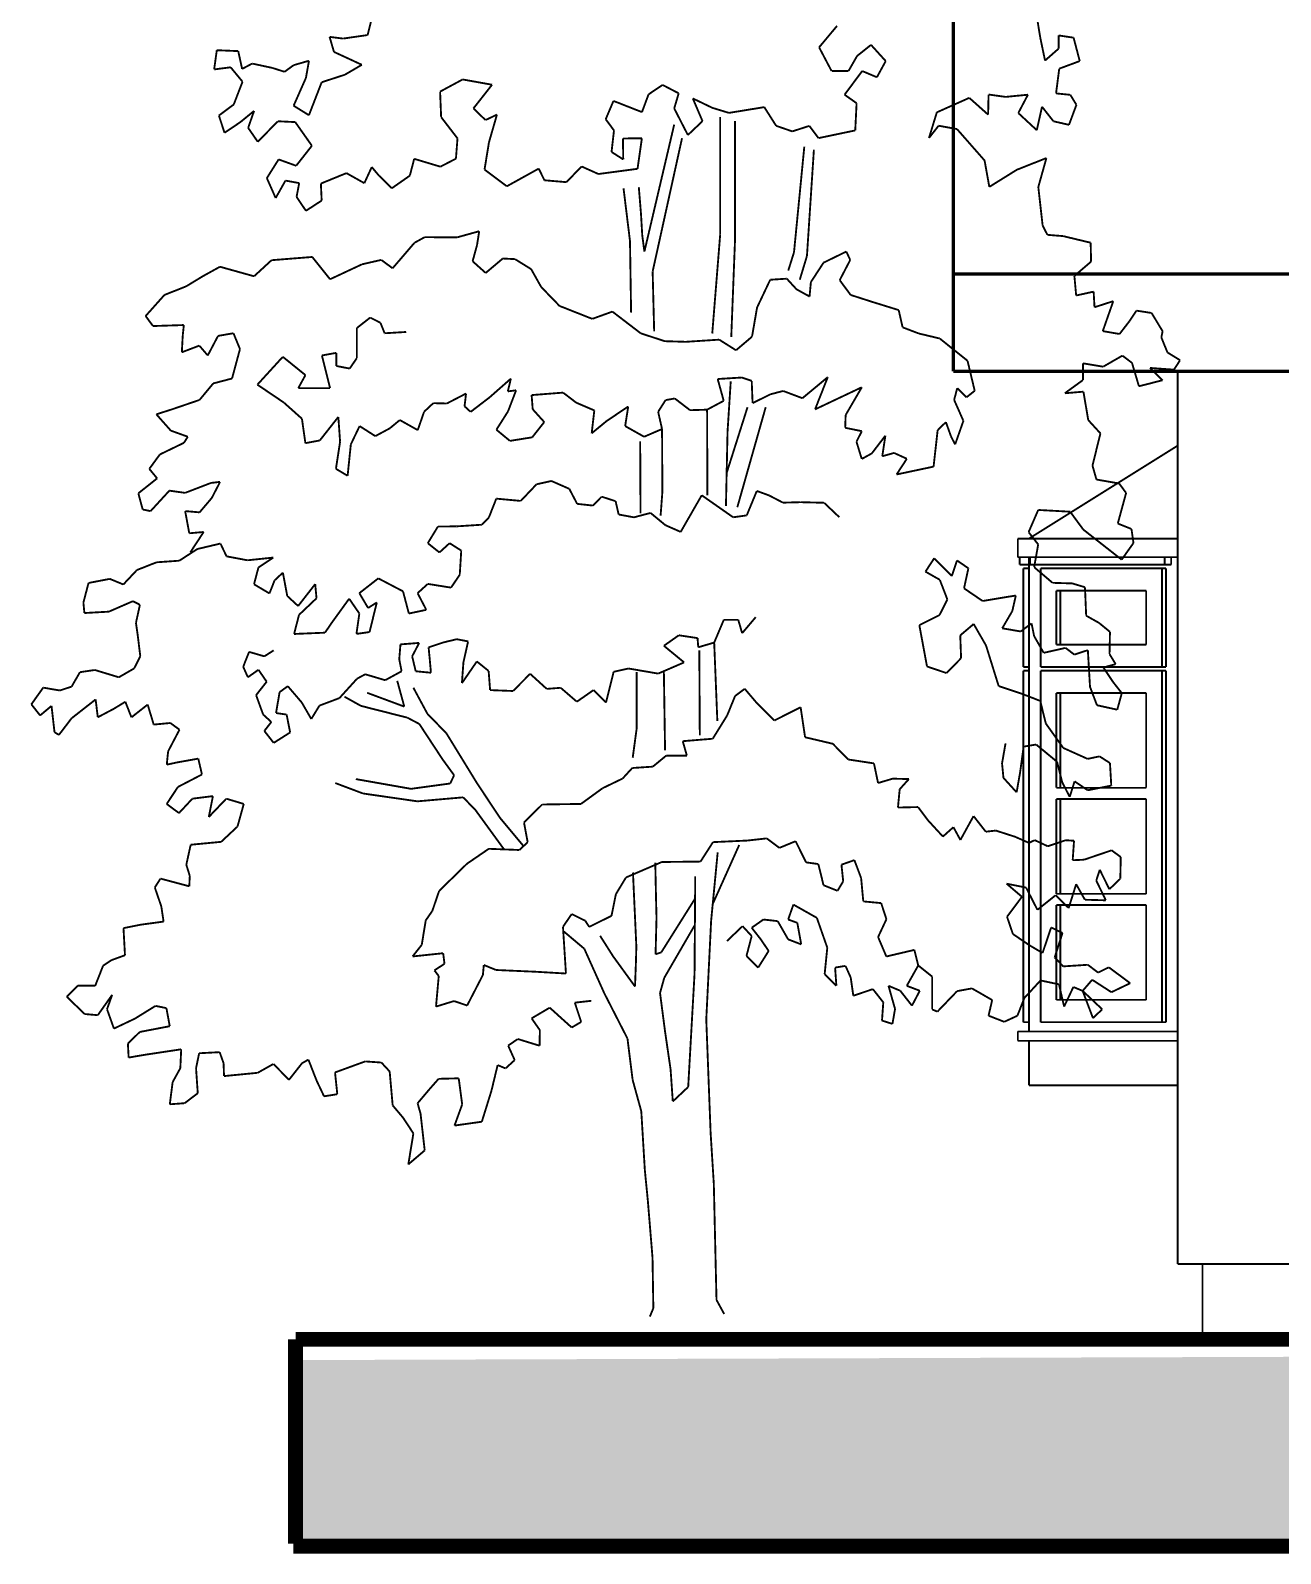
# Model space of a CAD drawing. Extents: x -27.1 to 14.4, y -13.6 to 27.5.
# Drawn here: x -25.054 to -21.692, y -1.547 to 2.548 of the extents above; entities that cross this region are included whole.
import ezdxf

# ---------------------------------------------------------------- set-up
doc = ezdxf.new("R2010")
doc.units = 0
doc.header["$MEASUREMENT"] = 0
for name, color, linetype, lineweight, plot in [('CLOSET', 7, 'Continuous', 0, False), ('CUBIERTAS', 7, 'Continuous', 0, False), ('MUROS_EXTERIORES', 7, 'Continuous', 0, False), ('TRAMAS', 7, 'Continuous', 0, False)]:
    doc.layers.add(name, color=color, linetype=linetype, lineweight=lineweight, plot=plot)

# ---------------------------------------------------------------- blocks, each defined once
blk = doc.blocks.new('FILL_17')
at = {"layer": 'TRAMAS', "linetype": 'Continuous'}
h = blk.add_hatch(dxfattribs=at)
h.set_pattern_fill('ALFOMBRA', color=251, scale=0.006, style=0)
h.set_pattern_definition([(45, (0, 0.3), (-0.0954594, 0.0954594), [0, -0.09, 0, -0.135]), (110, (0.3, 0.3), (-0.1268585, -0.0461727), [0, -0.066, 0, -0.114])])
h.paths.add_polyline_path([(-7.4667, -0.9711), (-7.4667, -1.5268), (-24.3409, -1.5268), (-24.3409, -1.0268)], flags=0)

msp = doc.modelspace()

# ---------------------------------------------------------------- linework, layer by layer
at = {"color": 0, "linetype": 'Continuous', "const_width": 0.005}
for points in [[(-22.3384, 2.5282), (-22.3483, 2.5885)], [(-24.1376, 2.5734), (-24.1471, 2.5353)], [(-22.9331, 2.5022), (-22.8849, 2.5599)], [(-24.2129, 2.5258), (-24.2493, 2.5303)], [(-24.2493, 2.5303), (-24.2376, 2.49)], [(-24.1471, 2.5353), (-24.2129, 2.5258)], [(-22.8997, 2.4389), (-22.9331, 2.5022)], [(-22.7935, 2.5089), (-22.8309, 2.4791)], [(-22.754, 2.4653), (-22.7935, 2.5089)], [(-22.3256, 2.4667), (-22.3384, 2.5282)], [(-22.2891, 2.4987), (-22.3256, 2.4667)], [(-22.2889, 2.5342), (-22.2891, 2.4987)], [(-22.2488, 2.5282), (-22.2889, 2.5342)], [(-22.2323, 2.4653), (-22.2488, 2.5282)], [(-24.5526, 2.4945), (-24.5597, 2.4429)], [(-24.495, 2.4921), (-24.5526, 2.4945)], [(-24.4845, 2.4442), (-24.495, 2.4921)], [(-24.4575, 2.4586), (-24.4845, 2.4442)], [(-24.4034, 2.447), (-24.4575, 2.4586)], [(-24.3458, 2.4544), (-24.3705, 2.4365)], [(-24.3047, 2.4662), (-24.3458, 2.4544)], [(-24.313, 2.4199), (-24.3047, 2.4662)], [(-24.2376, 2.49), (-24.1626, 2.4553)], [(-24.1626, 2.4553), (-24.2083, 2.4286)], [(-22.8309, 2.4791), (-22.8541, 2.4386)], [(-22.7777, 2.4218), (-22.754, 2.4653)], [(-22.2874, 2.4449), (-22.2323, 2.4653)], [(-24.5597, 2.4429), (-24.5154, 2.4486)], [(-24.5154, 2.4486), (-24.4834, 2.4099)], [(-24.3705, 2.4365), (-24.4034, 2.447)], [(-24.346, 2.3453), (-24.313, 2.4199)], [(-24.2083, 2.4286), (-24.2706, 2.4084)], [(-23.9522, 2.3832), (-23.8916, 2.4159)], [(-23.8916, 2.4159), (-23.8125, 2.4017)], [(-22.8541, 2.4386), (-22.8997, 2.4389)], [(-22.8646, 2.3749), (-22.8172, 2.4386)], [(-22.8172, 2.4386), (-22.7777, 2.4218)], [(-22.296, 2.3784), (-22.2874, 2.4449)], [(-24.4834, 2.4099), (-24.507, 2.3486)], [(-24.2706, 2.4084), (-24.3049, 2.3198)], [(-23.9494, 2.3147), (-23.9522, 2.3832)], [(-23.8125, 2.4017), (-23.8625, 2.3381)], [(-23.4094, 2.3281), (-23.3917, 2.3758)], [(-23.3917, 2.3758), (-23.354, 2.4012)], [(-23.354, 2.4012), (-23.3106, 2.3786)], [(-23.3106, 2.3786), (-23.3227, 2.3381)], [(-22.8323, 2.3521), (-22.8646, 2.3749)], [(-22.4786, 2.3213), (-22.4775, 2.3754)], [(-22.4775, 2.3754), (-22.4315, 2.369)], [(-22.4315, 2.369), (-22.3716, 2.3749)], [(-22.3716, 2.3749), (-22.3975, 2.3256)], [(-22.2576, 2.3746), (-22.296, 2.3784)], [(-22.2412, 2.3477), (-22.2576, 2.3746)], [(-24.507, 2.3486), (-24.547, 2.3189)], [(-24.4891, 2.3013), (-24.4523, 2.3314)], [(-24.4523, 2.3314), (-24.4683, 2.2858)], [(-24.3049, 2.3198), (-24.346, 2.3453)], [(-23.8625, 2.3381), (-23.8301, 2.3067)], [(-23.5069, 2.3089), (-23.486, 2.3582)], [(-23.486, 2.3582), (-23.4094, 2.3281)], [(-23.3227, 2.3381), (-23.286, 2.2665)], [(-23.2466, 2.3038), (-23.2727, 2.3649)], [(-23.2727, 2.3649), (-23.2201, 2.3396)], [(-23.2201, 2.3396), (-23.1755, 2.326)], [(-23.1755, 2.326), (-23.0805, 2.3415)], [(-23.0805, 2.3415), (-23.0486, 2.2913)], [(-22.8359, 2.2789), (-22.8323, 2.3521)], [(-22.6165, 2.3275), (-22.5293, 2.3664)], [(-22.5293, 2.3664), (-22.4786, 2.3213)], [(-22.3478, 2.2795), (-22.3337, 2.3425)], [(-22.3337, 2.3425), (-22.303, 2.3035)], [(-22.2612, 2.2939), (-22.2412, 2.3477)], [(-24.547, 2.3189), (-24.5318, 2.2725)], [(-24.5318, 2.2725), (-24.4891, 2.3013)], [(-24.4425, 2.2484), (-24.3883, 2.3035)], [(-24.3883, 2.3035), (-24.3417, 2.3013)], [(-24.3417, 2.3013), (-24.2969, 2.2377)], [(-23.9054, 2.2575), (-23.9494, 2.3147)], [(-23.8301, 2.3067), (-23.7993, 2.3214)], [(-23.7993, 2.3214), (-23.8208, 2.2469)], [(-23.4846, 2.2789), (-23.5069, 2.3089)], [(-23.3227, 2.2946), (-23.4029, 1.953)], [(-23.286, 2.2665), (-23.2466, 2.3038)], [(-23.199, 2.3147), (-23.199, 2)], [(-23.1591, 2.3043), (-23.1595, 1.9766)], [(-23.0486, 2.2913), (-23.0052, 2.2763)], [(-23.0052, 2.2763), (-22.9593, 2.2911)], [(-22.9593, 2.2911), (-22.9347, 2.2582)], [(-22.6377, 2.2585), (-22.6165, 2.3275)], [(-22.6118, 2.2915), (-22.6377, 2.2585)], [(-22.5623, 2.2825), (-22.6118, 2.2915)], [(-22.3975, 2.3256), (-22.3478, 2.2795)], [(-22.303, 2.3035), (-22.2612, 2.2939)], [(-24.4683, 2.2858), (-24.4425, 2.2484)], [(-23.9096, 2.203), (-23.9054, 2.2575)], [(-23.4912, 2.221), (-23.4846, 2.2789)], [(-23.4096, 2.2578), (-23.4606, 2.2572)], [(-23.4606, 2.2572), (-23.4597, 2.2009)], [(-23.4213, 2.1757), (-23.4096, 2.2578)], [(-23.3807, 1.8996), (-23.3017, 2.2578)], [(-22.9347, 2.2582), (-22.8359, 2.2789)], [(-22.4882, 2.1981), (-22.5623, 2.2825)], [(-24.2969, 2.2377), (-24.3392, 2.1839)], [(-23.8208, 2.2469), (-23.8327, 2.1737)], [(-23.4597, 2.2009), (-23.4912, 2.221)], [(-23.0006, 1.9512), (-22.9729, 2.235)], [(-22.9658, 1.9413), (-22.9471, 2.2269)], [(-24.3864, 2.2009), (-24.418, 2.1507)], [(-24.3392, 2.1839), (-24.3864, 2.2009)], [(-24.1559, 2.1371), (-24.1359, 2.1804)], [(-24.1359, 2.1804), (-24.1171, 2.1579)], [(-24.0336, 2.1573), (-24.0218, 2.2025)], [(-24.0218, 2.2025), (-23.9513, 2.1814)], [(-23.9513, 2.1814), (-23.9096, 2.203)], [(-23.8327, 2.1737), (-23.7728, 2.1287)], [(-23.7728, 2.1287), (-23.6869, 2.1763)], [(-23.6869, 2.1763), (-23.6717, 2.1449)], [(-23.6125, 2.1398), (-23.5718, 2.182)], [(-23.5718, 2.182), (-23.5265, 2.1617)], [(-23.5265, 2.1617), (-23.4213, 2.1757)], [(-22.4754, 2.1271), (-22.4882, 2.1981)], [(-22.4013, 2.1732), (-22.4754, 2.1271)], [(-22.3219, 2.2046), (-22.4013, 2.1732)], [(-22.3437, 2.1268), (-22.3219, 2.2046)], [(-24.418, 2.1507), (-24.3943, 2.0971)], [(-24.3943, 2.0971), (-24.368, 2.144)], [(-24.368, 2.144), (-24.3311, 2.1373)], [(-24.3311, 2.1373), (-24.3381, 2.1002)], [(-24.2728, 2.136), (-24.204, 2.1641)], [(-24.2706, 2.0904), (-24.2728, 2.136)], [(-24.204, 2.1641), (-24.1559, 2.1371)], [(-24.1171, 2.1579), (-24.0819, 2.1235)], [(-24.0819, 2.1235), (-24.0336, 2.1573)], [(-23.6717, 2.1449), (-23.6125, 2.1398)], [(-22.3321, 2.0236), (-22.3437, 2.1268)], [(-24.3381, 2.1002), (-24.3129, 2.0628)], [(-24.3129, 2.0628), (-24.2706, 2.0904)], [(-23.459, 2.1235), (-23.4416, 1.9815)], [(-23.4121, 2.0561), (-23.4179, 2.1264)], [(-23.4087, 1.9978), (-23.4121, 2.0561)], [(-23.9058, 1.9916), (-23.847, 2.0079)], [(-23.847, 2.0079), (-23.8529, 1.9705)], [(-22.3193, 1.9982), (-22.3321, 2.0236)], [(-24.0799, 1.9083), (-24.021, 1.9769)], [(-24.021, 1.9769), (-23.9939, 1.9918)], [(-23.9939, 1.9918), (-23.9058, 1.9916)], [(-23.8529, 1.9705), (-23.8648, 1.9272)], [(-23.4416, 1.9815), (-23.4386, 1.7891)], [(-23.4029, 1.953), (-23.4087, 1.9978)], [(-23.199, 2), (-23.2204, 1.733)], [(-23.1595, 1.9766), (-23.1693, 1.7237)], [(-22.2771, 1.9948), (-22.3193, 1.9982)], [(-22.2029, 1.977), (-22.2771, 1.9948)], [(-22.2018, 1.9262), (-22.2029, 1.977)], [(-24.4524, 1.8868), (-24.4054, 1.93)], [(-24.4054, 1.93), (-24.296, 1.9387)], [(-24.296, 1.9387), (-24.248, 1.8788)], [(-24.1621, 1.919), (-24.1104, 1.9308)], [(-24.1104, 1.9308), (-24.0799, 1.9083)], [(-23.8648, 1.9272), (-23.8296, 1.8957)], [(-23.8296, 1.8957), (-23.7837, 1.9345)], [(-23.7837, 1.9345), (-23.7508, 1.9329)], [(-23.7508, 1.9329), (-23.7073, 1.9059)], [(-23.0006, 1.9512), (-23.0161, 1.902)], [(-22.9658, 1.9413), (-22.9851, 1.8774)], [(-22.9552, 1.8712), (-22.9211, 1.9234)], [(-22.9211, 1.9234), (-22.8599, 1.9532)], [(-22.8494, 1.9307), (-22.8777, 1.8763)], [(-22.8599, 1.9532), (-22.8494, 1.9307)], [(-22.2467, 1.8877), (-22.2018, 1.9262)], [(-24.6352, 1.8596), (-24.5899, 1.8871)], [(-24.5899, 1.8871), (-24.5441, 1.9124)], [(-24.5441, 1.9124), (-24.4524, 1.8868)], [(-24.248, 1.8788), (-24.1621, 1.919)], [(-23.7073, 1.9059), (-23.6804, 1.858)], [(-23.3766, 1.7389), (-23.3807, 1.8996)], [(-22.2419, 1.8351), (-22.2467, 1.8877)], [(-24.6934, 1.8366), (-24.6352, 1.8596)], [(-23.6804, 1.858), (-23.6311, 1.8071)], [(-23.0999, 1.8028), (-23.0645, 1.8775)], [(-23.0645, 1.8775), (-23.0199, 1.8803)], [(-23.0199, 1.8803), (-22.994, 1.8519)], [(-22.994, 1.8519), (-22.9588, 1.8324)], [(-22.9588, 1.8324), (-22.9552, 1.8712)], [(-22.8777, 1.8763), (-22.8483, 1.8366)], [(-22.1949, 1.8455), (-22.2419, 1.8351)], [(-22.1926, 1.8036), (-22.1949, 1.8455)], [(-24.744, 1.7799), (-24.6934, 1.8366)], [(-23.6311, 1.8071), (-23.543, 1.7723)], [(-23.1135, 1.7244), (-23.0999, 1.8028)], [(-22.8483, 1.8366), (-22.792, 1.8185)], [(-22.792, 1.8185), (-22.7191, 1.7959)], [(-22.1421, 1.8199), (-22.1926, 1.8036)], [(-22.1704, 1.7393), (-22.1421, 1.8199)], [(-24.7241, 1.753), (-24.744, 1.7799)], [(-24.176, 1.7477), (-24.1401, 1.7758)], [(-24.1401, 1.7758), (-24.1125, 1.7617)], [(-24.1125, 1.7617), (-24.1014, 1.7336)], [(-23.543, 1.7723), (-23.4889, 1.7918)], [(-23.4889, 1.7918), (-23.4126, 1.7334)], [(-22.7191, 1.7959), (-22.7086, 1.7496)], [(-22.0987, 1.766), (-22.1252, 1.7317)], [(-22.0798, 1.7944), (-22.0987, 1.766)], [(-22.0391, 1.7881), (-22.0798, 1.7944)], [(-22.0094, 1.7389), (-22.0391, 1.7881)], [(-24.6412, 1.7557), (-24.7241, 1.753)], [(-24.6466, 1.6825), (-24.6442, 1.7274)], [(-24.6442, 1.7274), (-24.6412, 1.7557)], [(-24.5492, 1.7266), (-24.5769, 1.6739)], [(-24.5078, 1.7336), (-24.5492, 1.7266)], [(-24.4903, 1.6911), (-24.5078, 1.7336)], [(-24.176, 1.6668), (-24.176, 1.7477)], [(-24.1014, 1.7336), (-24.0434, 1.7371)], [(-23.4126, 1.7334), (-23.348, 1.7123)], [(-23.1565, 1.6879), (-23.1135, 1.7244)], [(-22.7086, 1.7496), (-22.6652, 1.733)], [(-22.6652, 1.733), (-22.6087, 1.7195)], [(-22.6087, 1.7195), (-22.5341, 1.6598)], [(-22.1252, 1.7317), (-22.1704, 1.7393)], [(-22.0129, 1.7225), (-22.0094, 1.7389)], [(-21.9965, 1.6821), (-22.0129, 1.7225)], [(-24.5996, 1.7004), (-24.6466, 1.6825)], [(-24.5769, 1.6739), (-24.5996, 1.7004)], [(-24.5116, 1.612), (-24.4903, 1.6911)], [(-24.27, 1.6739), (-24.2313, 1.6809)], [(-24.2313, 1.6809), (-24.2313, 1.6457)], [(-23.348, 1.7123), (-23.2916, 1.7106)], [(-23.2916, 1.7106), (-23.2017, 1.7164)], [(-23.2017, 1.7164), (-23.1565, 1.6879)], [(-21.9625, 1.6611), (-21.9965, 1.6821)], [(-24.4435, 1.5954), (-24.3751, 1.6703)], [(-24.3751, 1.6703), (-24.3143, 1.6211)], [(-24.2479, 1.586), (-24.27, 1.6739)], [(-24.2313, 1.6457), (-24.1954, 1.6387)], [(-24.1954, 1.6387), (-24.176, 1.6668)], [(-22.5341, 1.6598), (-22.5147, 1.579)], [(-22.2235, 1.6079), (-22.2234, 1.6528)], [(-22.2234, 1.6528), (-22.1694, 1.6437)], [(-22.1694, 1.6437), (-22.1176, 1.6734)], [(-22.1176, 1.6734), (-22.0918, 1.654)], [(-22.0918, 1.654), (-22.0731, 1.5911)], [(-22.0096, 1.6074), (-22.0436, 1.6404)], [(-22.0436, 1.6404), (-21.979, 1.6357)], [(-21.979, 1.6357), (-21.9625, 1.6611)], [(-24.599, 1.5544), (-24.5622, 1.5987)], [(-24.5622, 1.5987), (-24.5116, 1.612)], [(-24.3723, 1.5473), (-24.4435, 1.5954)], [(-24.3143, 1.6211), (-24.3336, 1.586)], [(-23.7618, 1.6117), (-23.8195, 1.561)], [(-23.7701, 1.5773), (-23.7618, 1.6117)], [(-23.1413, 1.6146), (-23.2058, 1.6106)], [(-23.2058, 1.6106), (-23.1896, 1.552)], [(-23.1707, 1.6043), (-23.1793, 1.4691)], [(-23.1143, 1.6056), (-23.1413, 1.6146)], [(-23.112, 1.5458), (-23.1143, 1.6056)], [(-22.9098, 1.6156), (-22.978, 1.559)], [(-22.944, 1.529), (-22.9098, 1.6156)], [(-22.2724, 1.5723), (-22.2235, 1.6079)], [(-22.0731, 1.5911), (-22.0096, 1.6074)], [(-24.6721, 1.5294), (-24.599, 1.5544)], [(-24.3336, 1.586), (-24.2479, 1.586)], [(-23.8823, 1.5716), (-23.9341, 1.5448)], [(-23.8865, 1.5373), (-23.8823, 1.5716)], [(-23.8195, 1.561), (-23.8701, 1.5223)], [(-23.7478, 1.5803), (-23.7701, 1.5773)], [(-23.7696, 1.5235), (-23.7478, 1.5803)], [(-23.6214, 1.574), (-23.7061, 1.5674)], [(-23.7061, 1.5674), (-23.7032, 1.5293)], [(-23.5862, 1.547), (-23.6214, 1.574)], [(-23.3459, 1.5539), (-23.3659, 1.5225)], [(-23.3212, 1.5583), (-23.3459, 1.5539)], [(-23.2801, 1.5268), (-23.3212, 1.5583)], [(-23.0638, 1.5696), (-23.112, 1.5458)], [(-23.0297, 1.5785), (-23.0638, 1.5696)], [(-22.978, 1.559), (-23.0297, 1.5785)], [(-22.8182, 1.5885), (-22.944, 1.529)], [(-22.8617, 1.5139), (-22.8182, 1.5885)], [(-22.5617, 1.586), (-22.57, 1.5544)], [(-22.57, 1.5544), (-22.5451, 1.4981)], [(-22.5369, 1.5614), (-22.5617, 1.586)], [(-22.5147, 1.579), (-22.5369, 1.5614)], [(-22.2223, 1.5766), (-22.2724, 1.5723)], [(-22.2095, 1.5003), (-22.2223, 1.5766)], [(-24.7151, 1.5157), (-24.6721, 1.5294)], [(-24.6763, 1.4719), (-24.7151, 1.5157)], [(-24.3237, 1.5039), (-24.3723, 1.5473)], [(-23.9952, 1.5226), (-24.0123, 1.4733)], [(-23.9705, 1.5457), (-23.9952, 1.5226)], [(-23.9341, 1.5448), (-23.9705, 1.5457)], [(-23.8701, 1.5223), (-23.8865, 1.5373)], [(-23.8008, 1.4743), (-23.7696, 1.5235)], [(-23.7032, 1.5293), (-23.6721, 1.4949)], [(-23.5375, 1.5262), (-23.5862, 1.547)], [(-23.5446, 1.4647), (-23.5375, 1.5262)], [(-23.4463, 1.5368), (-23.5046, 1.4975)], [(-23.4546, 1.4841), (-23.4463, 1.5368)], [(-23.3659, 1.5225), (-23.3554, 1.4762)], [(-23.2343, 1.5282), (-23.2801, 1.5268)], [(-23.1896, 1.552), (-23.2343, 1.5282)], [(-23.2343, 1.5282), (-23.2334, 1.2981)], [(-23.1256, 1.5348), (-23.1817, 1.358)], [(-23.0767, 1.5348), (-23.153, 1.2659)], [(-22.863, 1.4795), (-22.8617, 1.5139)], [(-24.6305, 1.4554), (-24.6763, 1.4719)], [(-24.3144, 1.4382), (-24.3237, 1.5039)], [(-24.2258, 1.5087), (-24.2756, 1.4455)], [(-24.2211, 1.4419), (-24.2258, 1.5087)], [(-24.1686, 1.4841), (-24.1922, 1.4349)], [(-24.1264, 1.4571), (-24.1686, 1.4841)], [(-24.0875, 1.478), (-24.1264, 1.4571)], [(-24.0605, 1.5003), (-24.0875, 1.478)], [(-24.0123, 1.4733), (-24.0605, 1.5003)], [(-23.7644, 1.4443), (-23.8008, 1.4743)], [(-23.6721, 1.4949), (-23.7045, 1.4539)], [(-23.5046, 1.4975), (-23.5446, 1.4647)], [(-23.4036, 1.4554), (-23.4546, 1.4841)], [(-23.3554, 1.4762), (-23.4036, 1.4554)], [(-23.3554, 1.4762), (-23.3545, 1.3073)], [(-22.8183, 1.4704), (-22.863, 1.4795)], [(-22.6143, 1.4735), (-22.6253, 1.3751)], [(-22.5921, 1.4946), (-22.6143, 1.4735)], [(-22.5783, 1.4559), (-22.5921, 1.4946)], [(-22.5451, 1.4981), (-22.5673, 1.4349)], [(-22.1767, 1.4645), (-22.2095, 1.5003)], [(-24.7058, 1.4077), (-24.6411, 1.439)], [(-24.6411, 1.439), (-24.6305, 1.4554)], [(-24.2756, 1.4455), (-24.3144, 1.4382)], [(-24.2323, 1.3692), (-24.2211, 1.4419)], [(-24.1922, 1.4349), (-24.2009, 1.3505)], [(-23.7045, 1.4539), (-23.7644, 1.4443)], [(-23.4142, 1.4435), (-23.4133, 1.2492)], [(-23.1793, 1.4691), (-23.1836, 1.2692)], [(-22.8326, 1.4419), (-22.8183, 1.4704)], [(-22.8184, 1.3957), (-22.8326, 1.4419)], [(-22.7549, 1.4583), (-22.7914, 1.4106)], [(-22.7632, 1.403), (-22.7549, 1.4583)], [(-22.5673, 1.4349), (-22.5783, 1.4559)], [(-22.198, 1.3778), (-22.1767, 1.4645)], [(-24.7341, 1.369), (-24.7058, 1.4077)], [(-22.7914, 1.4106), (-22.8184, 1.3957)], [(-22.7315, 1.4119), (-22.7632, 1.403)], [(-22.6972, 1.3962), (-22.7315, 1.4119)], [(-22.7248, 1.354), (-22.6972, 1.3962)], [(-24.713, 1.3435), (-24.7341, 1.369)], [(-24.2009, 1.3505), (-24.2323, 1.3692)], [(-22.6253, 1.3751), (-22.7248, 1.354)], [(-22.1874, 1.3404), (-22.198, 1.3778)], [(-24.7636, 1.3033), (-24.713, 1.3435)], [(-24.6801, 1.3105), (-24.7307, 1.2554)], [(-24.6378, 1.3045), (-24.6801, 1.3105)], [(-24.5684, 1.3312), (-24.6378, 1.3045)], [(-24.5437, 1.3341), (-24.5684, 1.3312)], [(-24.5661, 1.2908), (-24.5437, 1.3341)], [(-23.6929, 1.3276), (-23.7353, 1.2829)], [(-23.6529, 1.3365), (-23.6929, 1.3276)], [(-23.6048, 1.3154), (-23.6529, 1.3365)], [(-23.5837, 1.275), (-23.6048, 1.3154)], [(-23.1006, 1.3097), (-23.1277, 1.244)], [(-23.0677, 1.2977), (-23.1006, 1.3097)], [(-22.1263, 1.3298), (-22.1874, 1.3404)], [(-22.1076, 1.3043), (-22.1263, 1.3298)], [(-24.7519, 1.2599), (-24.7636, 1.3033)], [(-24.599, 1.2521), (-24.5661, 1.2908)], [(-23.8011, 1.289), (-23.8211, 1.2382)], [(-23.7353, 1.2829), (-23.8011, 1.289)], [(-23.5414, 1.2704), (-23.5837, 1.275)], [(-23.5178, 1.2943), (-23.5414, 1.2704)], [(-23.4803, 1.2822), (-23.5178, 1.2943)], [(-23.4721, 1.2464), (-23.4803, 1.2822)], [(-23.3545, 1.3073), (-23.3593, 1.2431)], [(-23.2487, 1.2981), (-23.3053, 1.1996)], [(-23.1642, 1.2389), (-23.2487, 1.2981)], [(-23.0302, 1.2782), (-23.0677, 1.2977)], [(-22.9831, 1.2795), (-23.0302, 1.2782)], [(-22.9197, 1.2779), (-22.9831, 1.2795)], [(-22.8786, 1.239), (-22.9197, 1.2779)], [(-22.13, 1.2222), (-22.1076, 1.3043)], [(-24.7307, 1.2554), (-24.7519, 1.2599)], [(-24.6266, 1.1959), (-24.6377, 1.2556)], [(-24.6377, 1.2556), (-24.599, 1.2521)], [(-23.8211, 1.2382), (-23.84, 1.2189)], [(-23.431, 1.2388), (-23.4721, 1.2464)], [(-23.3863, 1.2506), (-23.431, 1.2388)], [(-23.3464, 1.2177), (-23.3863, 1.2506)], [(-23.1277, 1.244), (-23.1642, 1.2389)], [(-22.3698, 1.1989), (-22.3439, 1.2586)], [(-22.3439, 1.2586), (-22.2581, 1.2539)], [(-22.2581, 1.2539), (-22.2229, 1.206)], [(-24.5879, 1.1994), (-24.6266, 1.1959)], [(-24.6239, 1.1445), (-24.5879, 1.1994)], [(-23.9853, 1.1693), (-23.958, 1.214)], [(-23.958, 1.214), (-23.9081, 1.2145)], [(-23.84, 1.2189), (-23.9081, 1.2145)], [(-23.3053, 1.1996), (-23.3464, 1.2177)], [(-22.344, 1.1659), (-22.3698, 1.1989)], [(-22.2229, 1.206), (-22.1196, 1.125)], [(-22.0932, 1.2075), (-22.13, 1.2222)], [(-22.0878, 1.1698), (-22.0932, 1.2075)], [(-24.6534, 1.1222), (-24.6051, 1.1535)], [(-24.6051, 1.1535), (-24.5428, 1.1683)], [(-24.5428, 1.1683), (-24.5264, 1.1339)], [(-23.954, 1.1444), (-23.9853, 1.1693)], [(-23.9266, 1.1693), (-23.954, 1.1444)], [(-23.8953, 1.1494), (-23.9266, 1.1693)], [(-23.8993, 1.0847), (-23.8953, 1.1494)], [(-22.3549, 1.1048), (-22.344, 1.1659)], [(-22.1196, 1.125), (-22.0878, 1.1698)], [(-24.7674, 1.0971), (-24.7145, 1.1179)], [(-24.7145, 1.1179), (-24.6534, 1.1222)], [(-24.5264, 1.1339), (-24.47, 1.1233)], [(-24.47, 1.1233), (-24.4007, 1.1306)], [(-24.4407, 1.1038), (-24.4525, 1.0588)], [(-24.4007, 1.1306), (-24.4407, 1.1038)], [(-22.6471, 1.0928), (-22.6236, 1.1288)], [(-22.6236, 1.1288), (-22.5764, 1.0808)], [(-22.5764, 1.0808), (-22.5623, 1.1228)], [(-22.5623, 1.1228), (-22.5317, 1.1018)], [(-22.3054, 1.0627), (-22.3549, 1.1048)], [(-24.9113, 1.0096), (-24.8975, 1.0623)], [(-24.8975, 1.0623), (-24.8403, 1.0733)], [(-24.8403, 1.0733), (-24.8039, 1.0583)], [(-24.8039, 1.0583), (-24.7674, 1.0971)], [(-24.411, 1.0342), (-24.3972, 1.0693)], [(-24.3972, 1.0693), (-24.3749, 1.0901)], [(-24.3749, 1.0901), (-24.3632, 1.0274)], [(-24.1693, 1.0349), (-24.1184, 1.0747)], [(-24.1184, 1.0747), (-24.0519, 1.0399)], [(-23.9227, 1.0498), (-23.8993, 1.0847)], [(-22.6086, 1.0709), (-22.6471, 1.0928)], [(-22.5882, 1.0179), (-22.6086, 1.0709)], [(-22.5317, 1.1018), (-22.5434, 1.0479)], [(-22.2525, 1.0611), (-22.3054, 1.0627)], [(-24.4525, 1.0588), (-24.411, 1.0342)], [(-24.3632, 1.0274), (-24.3339, 1.0004)], [(-24.3339, 1.0004), (-24.288, 1.0593)], [(-24.2845, 1.0212), (-24.3316, 0.9765)], [(-24.288, 1.0593), (-24.2845, 1.0212)], [(-24.1458, 0.9951), (-24.1693, 1.0349)], [(-24.0519, 1.0399), (-24.0362, 0.9802)], [(-24.0127, 1.0349), (-23.9853, 1.0598)], [(-23.9893, 0.9901), (-24.0127, 1.0349)], [(-23.9853, 1.0598), (-23.9227, 1.0498)], [(-22.5434, 1.0479), (-22.4935, 1.0139)], [(-22.4935, 1.0139), (-22.4041, 1.0286)], [(-22.4041, 1.0286), (-22.4136, 0.9868)], [(-22.2182, 1.0509), (-22.2525, 1.0611)], [(-22.215, 0.9744), (-22.2182, 1.0509)], [(-24.9086, 0.9815), (-24.9113, 1.0096)], [(-24.8428, 0.9852), (-24.9086, 0.9815)], [(-24.7781, 1.0134), (-24.8428, 0.9852)], [(-24.7593, 1.0037), (-24.7781, 1.0134)], [(-24.77, 0.9551), (-24.7593, 1.0037)], [(-24.2424, 0.9569), (-24.1967, 1.02)], [(-24.1967, 1.02), (-24.1693, 0.9802)], [(-24.1693, 0.9802), (-24.1771, 0.9254)], [(-24.1223, 1.01), (-24.1458, 0.9951)], [(-24.1419, 0.9304), (-24.1223, 1.01)], [(-24.0362, 0.9802), (-23.9893, 0.9901)], [(-22.6094, 0.976), (-22.5882, 1.0179)], [(-22.4136, 0.9868), (-22.4407, 0.9405)], [(-24.7653, 0.9222), (-24.77, 0.9551)], [(-24.3316, 0.9765), (-24.3447, 0.9252)], [(-24.2617, 0.9287), (-24.2424, 0.9569)], [(-23.2152, 0.9021), (-23.1893, 0.9633)], [(-23.1893, 0.9633), (-23.1505, 0.9632)], [(-23.1505, 0.9632), (-23.14, 0.9273)], [(-23.14, 0.9273), (-23.1035, 0.9705)], [(-22.6636, 0.949), (-22.6094, 0.976)], [(-22.643, 0.8379), (-22.6636, 0.949)], [(-22.5175, 0.952), (-22.5536, 0.9214)], [(-22.4843, 0.8943), (-22.5175, 0.952)], [(-22.4407, 0.9405), (-22.3909, 0.9319)], [(-22.3909, 0.9319), (-22.3619, 0.9538)], [(-22.3619, 0.9538), (-22.3549, 0.9194)], [(-22.1805, 0.955), (-22.215, 0.9744)], [(-22.151, 0.9309), (-22.1805, 0.955)], [(-24.7583, 0.8654), (-24.7653, 0.9222)], [(-24.3447, 0.9252), (-24.2617, 0.9287)], [(-24.1771, 0.9254), (-24.1419, 0.9304)], [(-24.0084, 0.9012), (-24.0588, 0.8972)], [(-24.0273, 0.8651), (-24.0084, 0.9012)], [(-23.9439, 0.9023), (-23.9831, 0.8892)], [(-23.9439, 0.9023), (-23.9074, 0.9112)], [(-23.9074, 0.9112), (-23.8769, 0.9052)], [(-23.8769, 0.9052), (-23.8895, 0.8488)], [(-23.3504, 0.8934), (-23.3104, 0.9217)], [(-23.3104, 0.9217), (-23.2599, 0.9141)], [(-23.2599, 0.9141), (-23.2581, 0.8895)], [(-23.2581, 0.8895), (-23.2152, 0.9021)], [(-23.2152, 0.9021), (-23.2067, 0.6913)], [(-22.5536, 0.9214), (-22.5513, 0.8601)], [(-22.3549, 0.9194), (-22.3292, 0.8745)], [(-22.1522, 0.8711), (-22.151, 0.9309)], [(-24.7748, 0.8326), (-24.7583, 0.8654)], [(-24.4816, 0.837), (-24.4658, 0.8771)], [(-24.4658, 0.8771), (-24.4248, 0.8651)], [(-24.4248, 0.8651), (-24.3996, 0.8811)], [(-24.0588, 0.8972), (-24.062, 0.8571)], [(-24.0178, 0.825), (-24.0273, 0.8651)], [(-23.9831, 0.8892), (-23.98, 0.8571)], [(-23.2961, 0.8488), (-23.3504, 0.8934)], [(-23.2552, 0.8812), (-23.2539, 0.6523)], [(-22.5513, 0.8601), (-22.5906, 0.8201)], [(-22.4503, 0.7852), (-22.4843, 0.8943)], [(-22.3292, 0.8745), (-22.2704, 0.8878)], [(-22.2704, 0.8878), (-22.2469, 0.8698)], [(-22.2469, 0.8698), (-22.2105, 0.8817)], [(-22.2105, 0.8817), (-22.2047, 0.7831)], [(-22.1357, 0.8441), (-22.1522, 0.8711)], [(-24.943, 0.7837), (-24.9206, 0.8225)], [(-24.9206, 0.8225), (-24.8806, 0.8284)], [(-24.8806, 0.8284), (-24.816, 0.8088)], [(-24.816, 0.8088), (-24.7748, 0.8326)], [(-24.469, 0.8089), (-24.4816, 0.837)], [(-24.4406, 0.829), (-24.469, 0.8089)], [(-24.4185, 0.7969), (-24.4406, 0.829)], [(-24.1535, 0.8169), (-24.1756, 0.8049)], [(-24.0999, 0.8009), (-24.1535, 0.8169)], [(-24.0557, 0.825), (-24.0999, 0.8009)], [(-24.062, 0.8571), (-24.0557, 0.825)], [(-23.9768, 0.821), (-24.0178, 0.825)], [(-23.98, 0.8571), (-23.9768, 0.821)], [(-23.8935, 0.7931), (-23.8534, 0.8513)], [(-23.8895, 0.8488), (-23.8935, 0.7931)], [(-23.8534, 0.8513), (-23.8217, 0.8258)], [(-23.8217, 0.8258), (-23.8177, 0.7743)], [(-23.756, 0.7719), (-23.7101, 0.8181)], [(-23.7101, 0.8181), (-23.6655, 0.7776)], [(-23.506, 0.741), (-23.4856, 0.8235)], [(-23.4856, 0.8235), (-23.4457, 0.8324)], [(-23.4457, 0.8324), (-23.3658, 0.8187)], [(-23.4234, 0.8234), (-23.4234, 0.6728)], [(-23.3658, 0.8187), (-23.2961, 0.8488)], [(-23.3505, 0.8232), (-23.3473, 0.6127)], [(-22.5906, 0.8201), (-22.643, 0.8379)], [(-22.1687, 0.8351), (-22.1357, 0.8441)], [(-22.1428, 0.7962), (-22.1687, 0.8351)], [(-25.0512, 0.7361), (-25.0194, 0.7809)], [(-25.0194, 0.7809), (-24.9747, 0.7733)], [(-24.9747, 0.7733), (-24.943, 0.7837)], [(-24.4469, 0.7608), (-24.4185, 0.7969)], [(-24.3617, 0.7849), (-24.3838, 0.7688)], [(-24.3239, 0.7407), (-24.3617, 0.7849)], [(-24.1756, 0.8049), (-24.2229, 0.7528)], [(-24.0485, 0.73), (-24.0674, 0.7992)], [(-23.9863, 0.7106), (-24.024, 0.7807)], [(-23.6655, 0.7776), (-23.6279, 0.7805)], [(-23.6279, 0.7805), (-23.5845, 0.7431)], [(-23.1331, 0.7778), (-23.159, 0.7585)], [(-23.1026, 0.7419), (-23.1331, 0.7778)], [(-22.3869, 0.7641), (-22.4503, 0.7852)], [(-22.2047, 0.7831), (-22.186, 0.7337)], [(-22.1192, 0.7662), (-22.1428, 0.7962)], [(-25.0277, 0.7062), (-25.0512, 0.7361)], [(-24.8784, 0.7492), (-24.9431, 0.6985)], [(-24.8726, 0.7013), (-24.8784, 0.7492)], [(-24.7985, 0.743), (-24.8302, 0.7237)], [(-24.7821, 0.7011), (-24.7985, 0.743)], [(-24.7385, 0.7354), (-24.7821, 0.7011)], [(-24.7222, 0.6816), (-24.7385, 0.7354)], [(-24.428, 0.7086), (-24.4469, 0.7608)], [(-24.3838, 0.7688), (-24.3933, 0.7126)], [(-24.2986, 0.6966), (-24.3239, 0.7407)], [(-24.2229, 0.7528), (-24.2765, 0.7327)], [(-24.165, 0.7319), (-24.2092, 0.7565)], [(-24.1484, 0.7671), (-24.0485, 0.73)], [(-23.8177, 0.7743), (-23.756, 0.7719)], [(-23.5845, 0.7431), (-23.5398, 0.7743)], [(-23.5398, 0.7743), (-23.506, 0.741)], [(-23.159, 0.7585), (-23.1803, 0.7062)], [(-23.0534, 0.6925), (-23.1026, 0.7419)], [(-22.3384, 0.7452), (-22.3869, 0.7641)], [(-22.3236, 0.6847), (-22.3384, 0.7452)], [(-22.1314, 0.7216), (-22.1192, 0.7662)], [(-24.997, 0.7319), (-25.0277, 0.7062)], [(-24.989, 0.6613), (-24.997, 0.7319)], [(-24.9431, 0.6985), (-24.9772, 0.6538)], [(-24.8302, 0.7237), (-24.8726, 0.7013)], [(-24.4059, 0.6886), (-24.428, 0.7086)], [(-24.3933, 0.7126), (-24.3649, 0.7086)], [(-24.3649, 0.7086), (-24.3554, 0.6605)], [(-24.2765, 0.7327), (-24.2986, 0.6966)], [(-24.0404, 0.7003), (-24.165, 0.7319)], [(-24.0081, 0.6833), (-24.0404, 0.7003)], [(-23.9354, 0.6584), (-23.9863, 0.7106)], [(-23.1803, 0.7062), (-23.2191, 0.6436)], [(-23.0157, 0.7118), (-23.0534, 0.6925)], [(-22.9828, 0.7282), (-23.0157, 0.7118)], [(-22.9708, 0.6476), (-22.9828, 0.7282)], [(-22.186, 0.7337), (-22.1314, 0.7216)], [(-24.9772, 0.6538), (-24.989, 0.6613)], [(-24.6775, 0.6859), (-24.7222, 0.6816)], [(-24.6835, 0.6097), (-24.6529, 0.6679)], [(-24.6529, 0.6679), (-24.6775, 0.6859)], [(-24.4248, 0.6645), (-24.4059, 0.6886)], [(-24.3996, 0.6324), (-24.4248, 0.6645)], [(-24.3554, 0.6605), (-24.3996, 0.6324)], [(-23.9454, 0.5879), (-24.0081, 0.6833)], [(-23.8523, 0.523), (-23.9354, 0.6584)], [(-23.4234, 0.6728), (-23.4343, 0.5924)], [(-22.2767, 0.6189), (-22.3236, 0.6847)], [(-23.2191, 0.6436), (-23.2998, 0.637)], [(-23.2998, 0.637), (-23.2887, 0.5983)], [(-22.8962, 0.63), (-22.9708, 0.6476)], [(-22.8547, 0.5878), (-22.8962, 0.63)], [(-22.4318, 0.6312), (-22.4412, 0.5774)], [(-22.3926, 0.5534), (-22.3832, 0.6223)], [(-22.3832, 0.6223), (-22.3495, 0.628)], [(-22.3495, 0.628), (-22.2932, 0.5815)], [(-22.2111, 0.5894), (-22.2767, 0.6189)], [(-24.6871, 0.5739), (-24.6835, 0.6097)], [(-24.66, 0.5798), (-24.6871, 0.5739)], [(-24.6024, 0.5901), (-24.66, 0.5798)], [(-24.5925, 0.5475), (-24.6024, 0.5901)], [(-23.9145, 0.5455), (-23.9454, 0.5879)], [(-23.344, 0.5983), (-23.3803, 0.5685)], [(-23.2887, 0.5983), (-23.344, 0.5983)], [(-22.7856, 0.5773), (-22.8547, 0.5878)], [(-22.7746, 0.5245), (-22.7856, 0.5773)], [(-22.4412, 0.5774), (-22.4374, 0.5384)], [(-22.2932, 0.5815), (-22.2795, 0.5265)], [(-22.1791, 0.5962), (-22.2111, 0.5894)], [(-22.151, 0.5782), (-22.1791, 0.5962)], [(-22.1475, 0.5175), (-22.151, 0.5782)], [(-24.657, 0.514), (-24.5925, 0.5475)], [(-24.1788, 0.5351), (-24.0303, 0.5089)], [(-23.9249, 0.5233), (-23.9145, 0.5455)], [(-23.4614, 0.5366), (-23.5154, 0.5105)], [(-23.4355, 0.5649), (-23.4614, 0.5366)], [(-23.3803, 0.5685), (-23.4355, 0.5649)], [(-22.7351, 0.5363), (-22.7746, 0.5245)], [(-22.6917, 0.5351), (-22.7351, 0.5363)], [(-22.7164, 0.5079), (-22.6917, 0.5351)], [(-22.4374, 0.5384), (-22.402, 0.4995)], [(-22.402, 0.4995), (-22.3926, 0.5534)], [(-24.6874, 0.4683), (-24.657, 0.514)], [(-24.563, 0.4894), (-24.6183, 0.4824)], [(-24.5741, 0.4332), (-24.563, 0.4894)], [(-24.1595, 0.4964), (-24.2341, 0.5245)], [(-24.013, 0.4753), (-24.1595, 0.4964)], [(-24.0303, 0.5089), (-23.9249, 0.5233)], [(-23.7905, 0.4301), (-23.8523, 0.523)], [(-23.5154, 0.5105), (-23.5734, 0.4683)], [(-22.7211, 0.4586), (-22.7164, 0.5079)], [(-22.2795, 0.5265), (-22.2592, 0.4873)], [(-22.2592, 0.4873), (-22.2462, 0.5291)], [(-22.2462, 0.5291), (-22.211, 0.5051)], [(-22.211, 0.5051), (-22.1475, 0.5175)], [(-24.6543, 0.4437), (-24.6874, 0.4683)], [(-24.6183, 0.4824), (-24.6543, 0.4437)], [(-24.5271, 0.4824), (-24.5741, 0.4332)], [(-24.4801, 0.4683), (-24.5271, 0.4824)], [(-24.4969, 0.4076), (-24.4801, 0.4683)], [(-23.8901, 0.486), (-24.013, 0.4753)], [(-23.8572, 0.452), (-23.8901, 0.486)], [(-23.7802, 0.3461), (-23.8572, 0.452)], [(-23.6777, 0.4668), (-23.7266, 0.4184)], [(-23.5734, 0.4683), (-23.6777, 0.4668)], [(-22.6671, 0.4599), (-22.7211, 0.4586)], [(-22.6401, 0.424), (-22.6671, 0.4599)], [(-24.5409, 0.3664), (-24.4969, 0.4076)], [(-23.7278, 0.3549), (-23.7905, 0.4301)], [(-23.7266, 0.4184), (-23.7167, 0.3653)], [(-22.6002, 0.3806), (-22.6401, 0.424)], [(-22.5178, 0.4357), (-22.5532, 0.3715)], [(-22.485, 0.3937), (-22.5178, 0.4357)], [(-24.6228, 0.3586), (-24.5409, 0.3664)], [(-23.2184, 0.3656), (-23.1255, 0.3699)], [(-23.1255, 0.3699), (-23.0738, 0.3757)], [(-23.0738, 0.3757), (-23.0398, 0.3502)], [(-23.0398, 0.3502), (-22.9963, 0.3681)], [(-22.9963, 0.3681), (-22.9681, 0.3112)], [(-22.572, 0.4059), (-22.6002, 0.3806)], [(-22.5532, 0.3715), (-22.572, 0.4059)], [(-22.458, 0.3967), (-22.485, 0.3937)], [(-22.4063, 0.3801), (-22.458, 0.3967)], [(-22.3687, 0.3636), (-22.4063, 0.3801)], [(-22.3534, 0.371), (-22.3687, 0.3636)], [(-22.3182, 0.3545), (-22.3534, 0.371)], [(-22.27, 0.3708), (-22.3182, 0.3545)], [(-22.2476, 0.3693), (-22.27, 0.3708)], [(-22.2513, 0.317), (-22.2476, 0.3693)], [(-24.6346, 0.3048), (-24.6228, 0.3586)], [(-23.8213, 0.3477), (-23.8801, 0.3074)], [(-23.739, 0.3445), (-23.8213, 0.3477)], [(-23.7167, 0.3653), (-23.739, 0.3445)], [(-23.2519, 0.3134), (-23.2184, 0.3656)], [(-23.2234, 0.1546), (-23.2058, 0.3379)], [(-23.2194, 0.1987), (-23.1479, 0.358)], [(-22.1466, 0.3436), (-22.2207, 0.3184)], [(-22.122, 0.3256), (-22.1466, 0.3436)], [(-22.1232, 0.2673), (-22.122, 0.3256)], [(-24.6252, 0.2749), (-24.6346, 0.3048)], [(-23.8801, 0.3074), (-23.9548, 0.2344)], [(-23.4524, 0.2706), (-23.356, 0.3122)], [(-23.3714, 0.2061), (-23.3736, 0.3107)], [(-23.356, 0.3122), (-23.2519, 0.3134)], [(-22.9681, 0.3112), (-22.9352, 0.3067)], [(-22.9352, 0.3067), (-22.9212, 0.2498)], [(-22.873, 0.305), (-22.8382, 0.3172)], [(-22.8683, 0.2602), (-22.873, 0.305)], [(-22.8382, 0.3172), (-22.8201, 0.269)], [(-22.2207, 0.3184), (-22.2513, 0.317)], [(-22.1879, 0.2623), (-22.1784, 0.2914)], [(-22.1784, 0.2914), (-22.1527, 0.239)], [(-24.7193, 0.2437), (-24.704, 0.2676)], [(-24.7018, 0.1929), (-24.7193, 0.2437)], [(-24.704, 0.2676), (-24.6266, 0.2469)], [(-24.6266, 0.2469), (-24.6252, 0.2749)], [(-23.4795, 0.2258), (-23.4524, 0.2706)], [(-23.4336, 0.284), (-23.4245, 0.0852)], [(-23.2662, 0.2737), (-23.268, 0.0121)], [(-22.9212, 0.2498), (-22.8836, 0.2348)], [(-22.8836, 0.2348), (-22.8683, 0.2602)], [(-22.8201, 0.269), (-22.8143, 0.2063)], [(-22.3877, 0.2187), (-22.429, 0.2539)], [(-22.429, 0.2539), (-22.3765, 0.2434)], [(-22.3765, 0.2434), (-22.3461, 0.1836)], [(-22.262, 0.1885), (-22.2419, 0.2527)], [(-22.2419, 0.2527), (-22.2185, 0.2108)], [(-22.1621, 0.2092), (-22.1879, 0.2623)], [(-22.1527, 0.239), (-22.1232, 0.2673)], [(-23.9548, 0.2344), (-23.9731, 0.1807)], [(-23.4913, 0.1675), (-23.4795, 0.2258)], [(-23.3703, 0.1628), (-23.3714, 0.2061)], [(-23.2657, 0.2153), (-23.3575, 0.0693)], [(-22.8143, 0.2063), (-22.7662, 0.2017)], [(-22.4278, 0.165), (-22.3877, 0.2187)], [(-22.3461, 0.1836), (-22.2972, 0.2229)], [(-22.2972, 0.2229), (-22.262, 0.1885)], [(-22.2185, 0.2108), (-22.1621, 0.2092)], [(-24.6957, 0.152), (-24.7018, 0.1929)], [(-23.9731, 0.1807), (-23.9908, 0.1553)], [(-23.6218, 0.138), (-23.5983, 0.1723)], [(-23.5983, 0.1723), (-23.5619, 0.1543)], [(-23.5513, 0.1378), (-23.4913, 0.1675)], [(-23.3728, 0.0642), (-23.3703, 0.1628)], [(-23.0163, 0.1576), (-23.0022, 0.1977)], [(-23.0022, 0.1977), (-22.9392, 0.1621)], [(-22.9392, 0.1621), (-22.9111, 0.0819)], [(-22.7662, 0.2017), (-22.7521, 0.1583)], [(-22.412, 0.1186), (-22.4278, 0.165)], [(-24.8035, 0.1344), (-24.7571, 0.1437)], [(-24.7995, 0.0616), (-24.8035, 0.1344)], [(-24.7571, 0.1437), (-24.6957, 0.152)], [(-23.9908, 0.1553), (-24.0015, 0.0896)], [(-23.6138, 0.0124), (-23.6218, 0.138)], [(-23.6212, 0.1268), (-23.5645, 0.0791)], [(-23.5619, 0.1543), (-23.5513, 0.1378)], [(-23.3495, 0.0008), (-23.2671, 0.1429)], [(-23.2365, -0.111), (-23.2234, 0.1546)], [(-23.1809, 0.0997), (-23.1389, 0.1398)], [(-23.1389, 0.1398), (-23.1144, 0.1131)], [(-23.1144, 0.1354), (-23.0828, 0.1576)], [(-23.0898, 0.1042), (-23.1144, 0.1354)], [(-23.0828, 0.1576), (-23.0443, 0.1532)], [(-23.0443, 0.1532), (-23.0163, 0.1042)], [(-22.9917, 0.1487), (-23.0163, 0.1576)], [(-22.9812, 0.0908), (-22.9917, 0.1487)], [(-22.7521, 0.1583), (-22.7745, 0.1105)], [(-22.3091, 0.1363), (-22.3323, 0.0676)], [(-22.2786, 0.1213), (-22.3091, 0.1363)], [(-22.2998, 0.0556), (-22.2786, 0.1213)], [(-24.0015, 0.0896), (-24.0262, 0.0583)], [(-23.4868, 0.0584), (-23.522, 0.1138)], [(-23.4245, 0.0852), (-23.4257, 0.0404)], [(-23.1144, 0.1131), (-23.1284, 0.0596)], [(-23.0688, 0.073), (-23.0898, 0.1042)], [(-23.0163, 0.1042), (-22.9812, 0.0908)], [(-22.9111, 0.0819), (-22.9182, 0.0106)], [(-22.7745, 0.1105), (-22.7523, 0.0582)], [(-22.3679, 0.0886), (-22.412, 0.1186)], [(-22.3323, 0.0676), (-22.3679, 0.0886)], [(-24.8583, 0.0334), (-24.8359, 0.0483)], [(-24.8359, 0.0483), (-24.7995, 0.0616)], [(-24.0262, 0.0583), (-23.9439, 0.067)], [(-23.9404, 0.0386), (-23.9675, 0.0208)], [(-23.9439, 0.067), (-23.9404, 0.0386)], [(-23.5645, 0.0791), (-23.5107, -0.0406)], [(-23.4281, -0.0224), (-23.4868, 0.0584)], [(-23.4257, 0.0404), (-23.4281, -0.0224)], [(-23.3575, 0.0693), (-23.3728, 0.0642)], [(-23.1284, 0.0596), (-23.0969, 0.0284)], [(-23.0969, 0.0284), (-23.0688, 0.073)], [(-22.7523, 0.0582), (-22.677, 0.0759)], [(-22.677, 0.0759), (-22.6665, 0.0341)], [(-22.2764, 0.0316), (-22.2998, 0.0556)], [(-24.8795, -0.0204), (-24.8583, 0.0334)], [(-23.9675, 0.0208), (-23.9558, 0.0058)], [(-23.9558, 0.0058), (-23.9632, -0.0765)], [(-23.8795, -0.0736), (-23.8371, 0.0085)], [(-23.8371, 0.0085), (-23.8347, 0.0354)], [(-23.8347, 0.0354), (-23.8018, 0.0219)], [(-23.8018, 0.0219), (-23.6937, 0.0171)], [(-23.6937, 0.0171), (-23.6678, 0.0156)], [(-23.6678, 0.0156), (-23.6138, 0.0124)], [(-23.3608, -0.04), (-23.3495, 0.0008)], [(-23.268, 0.0121), (-23.2851, -0.2925)], [(-22.9182, 0.0106), (-22.8866, -0.0206)], [(-22.8901, 0.0284), (-22.8621, 0.0329)], [(-22.8866, -0.0206), (-22.8901, 0.0284)], [(-22.8621, 0.0329), (-22.8481, 0.0017)], [(-22.8481, 0.0017), (-22.8411, -0.0473)], [(-22.6974, -0.0206), (-22.6665, 0.0341)], [(-22.6665, 0.0341), (-22.629, 0.0041)], [(-22.629, 0.0041), (-22.6291, -0.0841)], [(-22.2105, 0.0359), (-22.2764, 0.0316)], [(-22.183, 0.0149), (-22.2105, 0.0359)], [(-22.1541, 0.0291), (-22.183, 0.0149)], [(-22.0966, -0.0136), (-22.1541, 0.0291)], [(-24.956, -0.0501), (-24.9265, -0.0203)], [(-24.9265, -0.0203), (-24.8795, -0.0204)], [(-23.5107, -0.0406), (-23.4483, -0.1626)], [(-23.3475, -0.1422), (-23.3608, -0.04)], [(-22.8411, -0.0473), (-22.7885, -0.0295)], [(-22.7885, -0.0295), (-22.7605, -0.0651)], [(-22.7289, -0.0829), (-22.7465, -0.0206)], [(-22.7465, -0.0206), (-22.7149, -0.0339)], [(-22.7149, -0.0339), (-22.6834, -0.074)], [(-22.6624, -0.0339), (-22.6974, -0.0206)], [(-22.6834, -0.074), (-22.6624, -0.0339)], [(-22.615, -0.0901), (-22.562, -0.0349)], [(-22.562, -0.0349), (-22.5221, -0.0276)], [(-22.5221, -0.0276), (-22.4677, -0.0589)], [(-22.3811, -0.0533), (-22.3378, -0.0062)], [(-22.3378, -0.0062), (-22.2881, -0.0167)], [(-22.2881, -0.0167), (-22.2743, -0.0765)], [(-22.2743, -0.0765), (-22.2494, -0.0238)], [(-22.2494, -0.0238), (-22.2245, -0.0343)], [(-22.2245, -0.0343), (-22.1988, -0.0044)], [(-22.2245, -0.0343), (-22.1967, -0.1075)], [(-22.1719, -0.0837), (-22.2245, -0.0343)], [(-22.1988, -0.0044), (-22.1471, -0.0378)], [(-22.1471, -0.0378), (-22.0966, -0.0136)], [(-24.9078, -0.0965), (-24.956, -0.0501)], [(-24.8339, -0.0448), (-24.8726, -0.0996)], [(-24.8478, -0.0835), (-24.8339, -0.0448)], [(-24.8292, -0.1356), (-24.8478, -0.0835)], [(-24.7174, -0.0746), (-24.7727, -0.1088)], [(-24.6881, -0.0806), (-24.7174, -0.0746)], [(-24.6791, -0.1292), (-24.6881, -0.0806)], [(-23.9632, -0.0765), (-23.9147, -0.0616)], [(-23.9147, -0.0616), (-23.8795, -0.0736)], [(-23.6574, -0.0794), (-23.7061, -0.1081)], [(-23.5983, -0.1327), (-23.6574, -0.0794)], [(-23.5457, -0.061), (-23.59, -0.0659)], [(-23.59, -0.0659), (-23.5728, -0.1177)], [(-22.7605, -0.0651), (-22.764, -0.1141)], [(-22.7359, -0.123), (-22.7289, -0.0829)], [(-22.6291, -0.0841), (-22.615, -0.0901)], [(-22.4677, -0.0589), (-22.4775, -0.1009)], [(-22.4, -0.1011), (-22.3811, -0.0533)], [(-22.1967, -0.1075), (-22.1719, -0.0837)], [(-24.8726, -0.0996), (-24.9078, -0.0965)], [(-24.7727, -0.1088), (-24.8292, -0.1356)], [(-23.7061, -0.1081), (-23.684, -0.1397)], [(-23.5728, -0.1177), (-23.5983, -0.1327)], [(-23.2248, -0.4162), (-23.2365, -0.111)], [(-22.764, -0.1141), (-22.7359, -0.123)], [(-22.4775, -0.1009), (-22.4352, -0.1174)], [(-22.4352, -0.1174), (-22.4, -0.1011)], [(-24.7916, -0.176), (-24.7598, -0.1447)], [(-24.7598, -0.1447), (-24.6791, -0.1292)], [(-23.7433, -0.1636), (-23.7692, -0.1814)], [(-23.6846, -0.1817), (-23.7433, -0.1636)], [(-23.684, -0.1397), (-23.6846, -0.1817)], [(-23.4483, -0.1626), (-23.4346, -0.2731)], [(-23.3324, -0.2456), (-23.3475, -0.1422)], [(-24.7897, -0.2135), (-24.7916, -0.176)], [(-24.7458, -0.206), (-24.7897, -0.2135)], [(-24.6483, -0.1913), (-24.7458, -0.206)], [(-24.6507, -0.2421), (-24.6483, -0.1913)], [(-24.6001, -0.2019), (-24.6084, -0.2422)], [(-24.5449, -0.199), (-24.6001, -0.2019)], [(-24.5343, -0.2289), (-24.5449, -0.199)], [(-23.7692, -0.1814), (-23.7516, -0.2203)], [(-24.6713, -0.2794), (-24.6507, -0.2421)], [(-24.6084, -0.2422), (-24.6038, -0.3094)], [(-24.5332, -0.2633), (-24.5343, -0.2289)], [(-24.4004, -0.2307), (-24.4427, -0.2545)], [(-24.3585, -0.2733), (-24.4004, -0.2307)], [(-24.3234, -0.2287), (-24.3585, -0.2733)], [(-24.3063, -0.219), (-24.3234, -0.2287)], [(-24.2841, -0.2758), (-24.3063, -0.219)], [(-24.1536, -0.2239), (-24.2347, -0.2535)], [(-24.1101, -0.2269), (-24.1536, -0.2239)], [(-24.0878, -0.2509), (-24.1101, -0.2269)], [(-23.7975, -0.2337), (-23.814, -0.3024)], [(-23.7763, -0.2427), (-23.7975, -0.2337)], [(-23.7516, -0.2203), (-23.7763, -0.2427)], [(-23.3265, -0.3315), (-23.3324, -0.2456)], [(-24.679, -0.3391), (-24.6713, -0.2794)], [(-24.4427, -0.2545), (-24.5332, -0.2633)], [(-24.2642, -0.3177), (-24.2841, -0.2758)], [(-24.2347, -0.2535), (-24.2286, -0.312)], [(-24.0797, -0.3421), (-24.0878, -0.2509)], [(-23.9562, -0.2707), (-23.9786, -0.296)], [(-23.9021, -0.2693), (-23.9562, -0.2707)], [(-23.8928, -0.3395), (-23.9021, -0.2693)], [(-23.4346, -0.2731), (-23.4112, -0.3581)], [(-24.6038, -0.3094), (-24.6391, -0.3362)], [(-24.2286, -0.312), (-24.2642, -0.3177)], [(-23.9786, -0.296), (-24.0127, -0.3363)], [(-23.814, -0.3024), (-23.84, -0.386)], [(-23.2851, -0.2925), (-23.3265, -0.3315)], [(-24.6391, -0.3362), (-24.679, -0.3391)], [(-24.0517, -0.3752), (-24.0797, -0.3421)], [(-24.0127, -0.3363), (-24.0047, -0.3647)], [(-24.0047, -0.3647), (-23.9936, -0.4631)], [(-23.9134, -0.3963), (-23.8928, -0.3395)], [(-23.4112, -0.3581), (-23.4017, -0.5158)], [(-24.024, -0.4174), (-24.0517, -0.3752)], [(-23.84, -0.386), (-23.9134, -0.3963)], [(-24.0376, -0.5006), (-24.024, -0.4174)], [(-23.2162, -0.5531), (-23.2248, -0.4162)], [(-23.9936, -0.4631), (-24.0376, -0.5006)], [(-23.4017, -0.5158), (-23.3936, -0.5983)], [(-23.209, -0.8651), (-23.2162, -0.5531)], [(-23.3936, -0.5983), (-23.381, -0.7517)], [(-23.381, -0.7517), (-23.3788, -0.8874)], [(-23.3788, -0.8874), (-23.3882, -0.9098)], [(-23.1883, -0.9029), (-23.209, -0.8651)]]:
    msp.add_lwpolyline(points, dxfattribs=at)
at = {"layer": 'CLOSET', "color": 7, "linetype": 'Continuous', "const_width": 0.005}
msp.add_lwpolyline([(-21.9023, -0.7684), (-21.9023, -0.9711)], dxfattribs=at)
at = {"layer": 'CLOSET', "color": 5, "linetype": 'Continuous', "const_width": 0.04}
for points in [[(-24.3409, -0.9711), (-24.3409, -1.5203)], [(-7.4667, -0.9711), (-24.3409, -0.9711)], [(-7.4667, -1.5268), (-24.3466, -1.5268)]]:
    msp.add_lwpolyline(points, dxfattribs=at)
at = {"layer": 'CUBIERTAS', "color": 220, "linetype": 'Continuous', "const_width": 0.009}
for points in [[(-22.5718, 4.5778), (-22.5718, 1.8927)], [(-22.5718, 1.8927), (-20.1719, 1.8927)], [(-22.5718, 1.6316), (-22.5718, 1.8927)], [(-22.5718, 1.6316), (-20.1719, 1.6316)]]:
    msp.add_lwpolyline(points, dxfattribs=at)
at = {"layer": 'MUROS_EXTERIORES', "color": 7, "linetype": 'Continuous', "const_width": 0.005}
for points in [[(-21.9688, 1.6316), (-21.9688, -0.7684)], [(-21.9688, 1.4316), (-22.3688, 1.1816)], [(-21.9688, 1.1816), (-22.3988, 1.1816)], [(-22.3988, 1.1316), (-22.3988, 1.1816)], [(-21.9688, 1.1316), (-22.3988, 1.1316)], [(-22.3938, 1.1116), (-22.3938, 1.1316)], [(-22.3938, 1.1116), (-22.3688, 1.1116)], [(-22.3688, -0.1434), (-22.3688, 1.1316)], [(-22.3659, 1.1116), (-22.3659, 1.1316)], [(-22.0041, 1.1116), (-22.3659, 1.1116)], [(-22.0041, 1.1316), (-22.0041, 1.1116)], [(-22.0041, 1.1116), (-21.9864, 1.1116)], [(-21.9864, 1.1316), (-21.9864, 1.1116)], [(-22.3838, 0.8366), (-22.3838, 1.1016)], [(-22.3838, 1.1016), (-22.3688, 1.1016)], [(-22.3376, 0.8366), (-22.3376, 1.1016)], [(-22.3376, 1.1016), (-22.0112, 1.1016)], [(-22.0112, 1.1016), (-22.0112, 0.8366)], [(-22.0112, 1.1016), (-22.0006, 1.1016)], [(-22.0006, 0.8366), (-22.0006, 1.1016)], [(-22.0536, 1.0416), (-22.2952, 1.0416)], [(-22.2952, 1.0416), (-22.2952, 0.8966)], [(-22.2846, 0.8966), (-22.2846, 1.0416)], [(-22.0536, 0.8966), (-22.0536, 1.0416)], [(-22.2952, 0.8966), (-22.0536, 0.8966)], [(-22.3838, 0.8366), (-22.3688, 0.8366)], [(-22.3838, -0.1184), (-22.3838, 0.8266)], [(-22.3838, 0.8266), (-22.3688, 0.8266)], [(-22.0112, 0.8366), (-22.3376, 0.8366)], [(-22.3376, -0.1184), (-22.3376, 0.8266)], [(-22.3376, 0.8266), (-22.0112, 0.8266)], [(-22.0112, 0.8366), (-22.0006, 0.8366)], [(-22.0112, 0.8266), (-22.0112, -0.1184)], [(-22.0112, 0.8266), (-22.0006, 0.8266)], [(-22.0006, -0.1184), (-22.0006, 0.8266)], [(-22.0536, 0.7666), (-22.2952, 0.7666)], [(-22.2952, 0.7666), (-22.2952, 0.5116)], [(-22.2846, 0.5116), (-22.2846, 0.7666)], [(-22.0536, 0.5116), (-22.0536, 0.7666)], [(-22.2952, 0.5116), (-22.0536, 0.5116)], [(-22.0536, 0.4816), (-22.2952, 0.4816)], [(-22.2952, 0.4816), (-22.2952, 0.2266)], [(-22.2846, 0.2266), (-22.2846, 0.4816)], [(-22.0536, 0.2266), (-22.0536, 0.4816)], [(-22.2952, 0.2266), (-22.0536, 0.2266)], [(-22.0536, 0.1966), (-22.2952, 0.1966)], [(-22.2952, 0.1966), (-22.2952, -0.0584)], [(-22.2846, -0.0584), (-22.2846, 0.1966)], [(-22.0536, -0.0584), (-22.0536, 0.1966)], [(-22.2952, -0.0584), (-22.0536, -0.0584)], [(-22.3838, -0.1184), (-22.3688, -0.1184)], [(-22.0112, -0.1184), (-22.3376, -0.1184)], [(-22.0112, -0.1184), (-22.0006, -0.1184)], [(-21.9688, -0.1434), (-22.3988, -0.1434)], [(-22.3988, -0.1684), (-22.3988, -0.1434)], [(-22.3688, -0.1684), (-22.3988, -0.1684)], [(-21.9688, -0.1684), (-22.3688, -0.1684)], [(-22.3688, -0.2884), (-22.3688, -0.1684)], [(-21.9688, -0.2884), (-22.3688, -0.2884)], [(-21.9688, -0.7684), (-20.5662, -0.7684)]]:
    msp.add_lwpolyline(points, dxfattribs=at)

# ---------------------------------------------------------------- block references
at = {"layer": 'TRAMAS'}
msp.add_blockref('FILL_17', (0, 0), dxfattribs=at)

doc.saveas('drawing.dxf')
